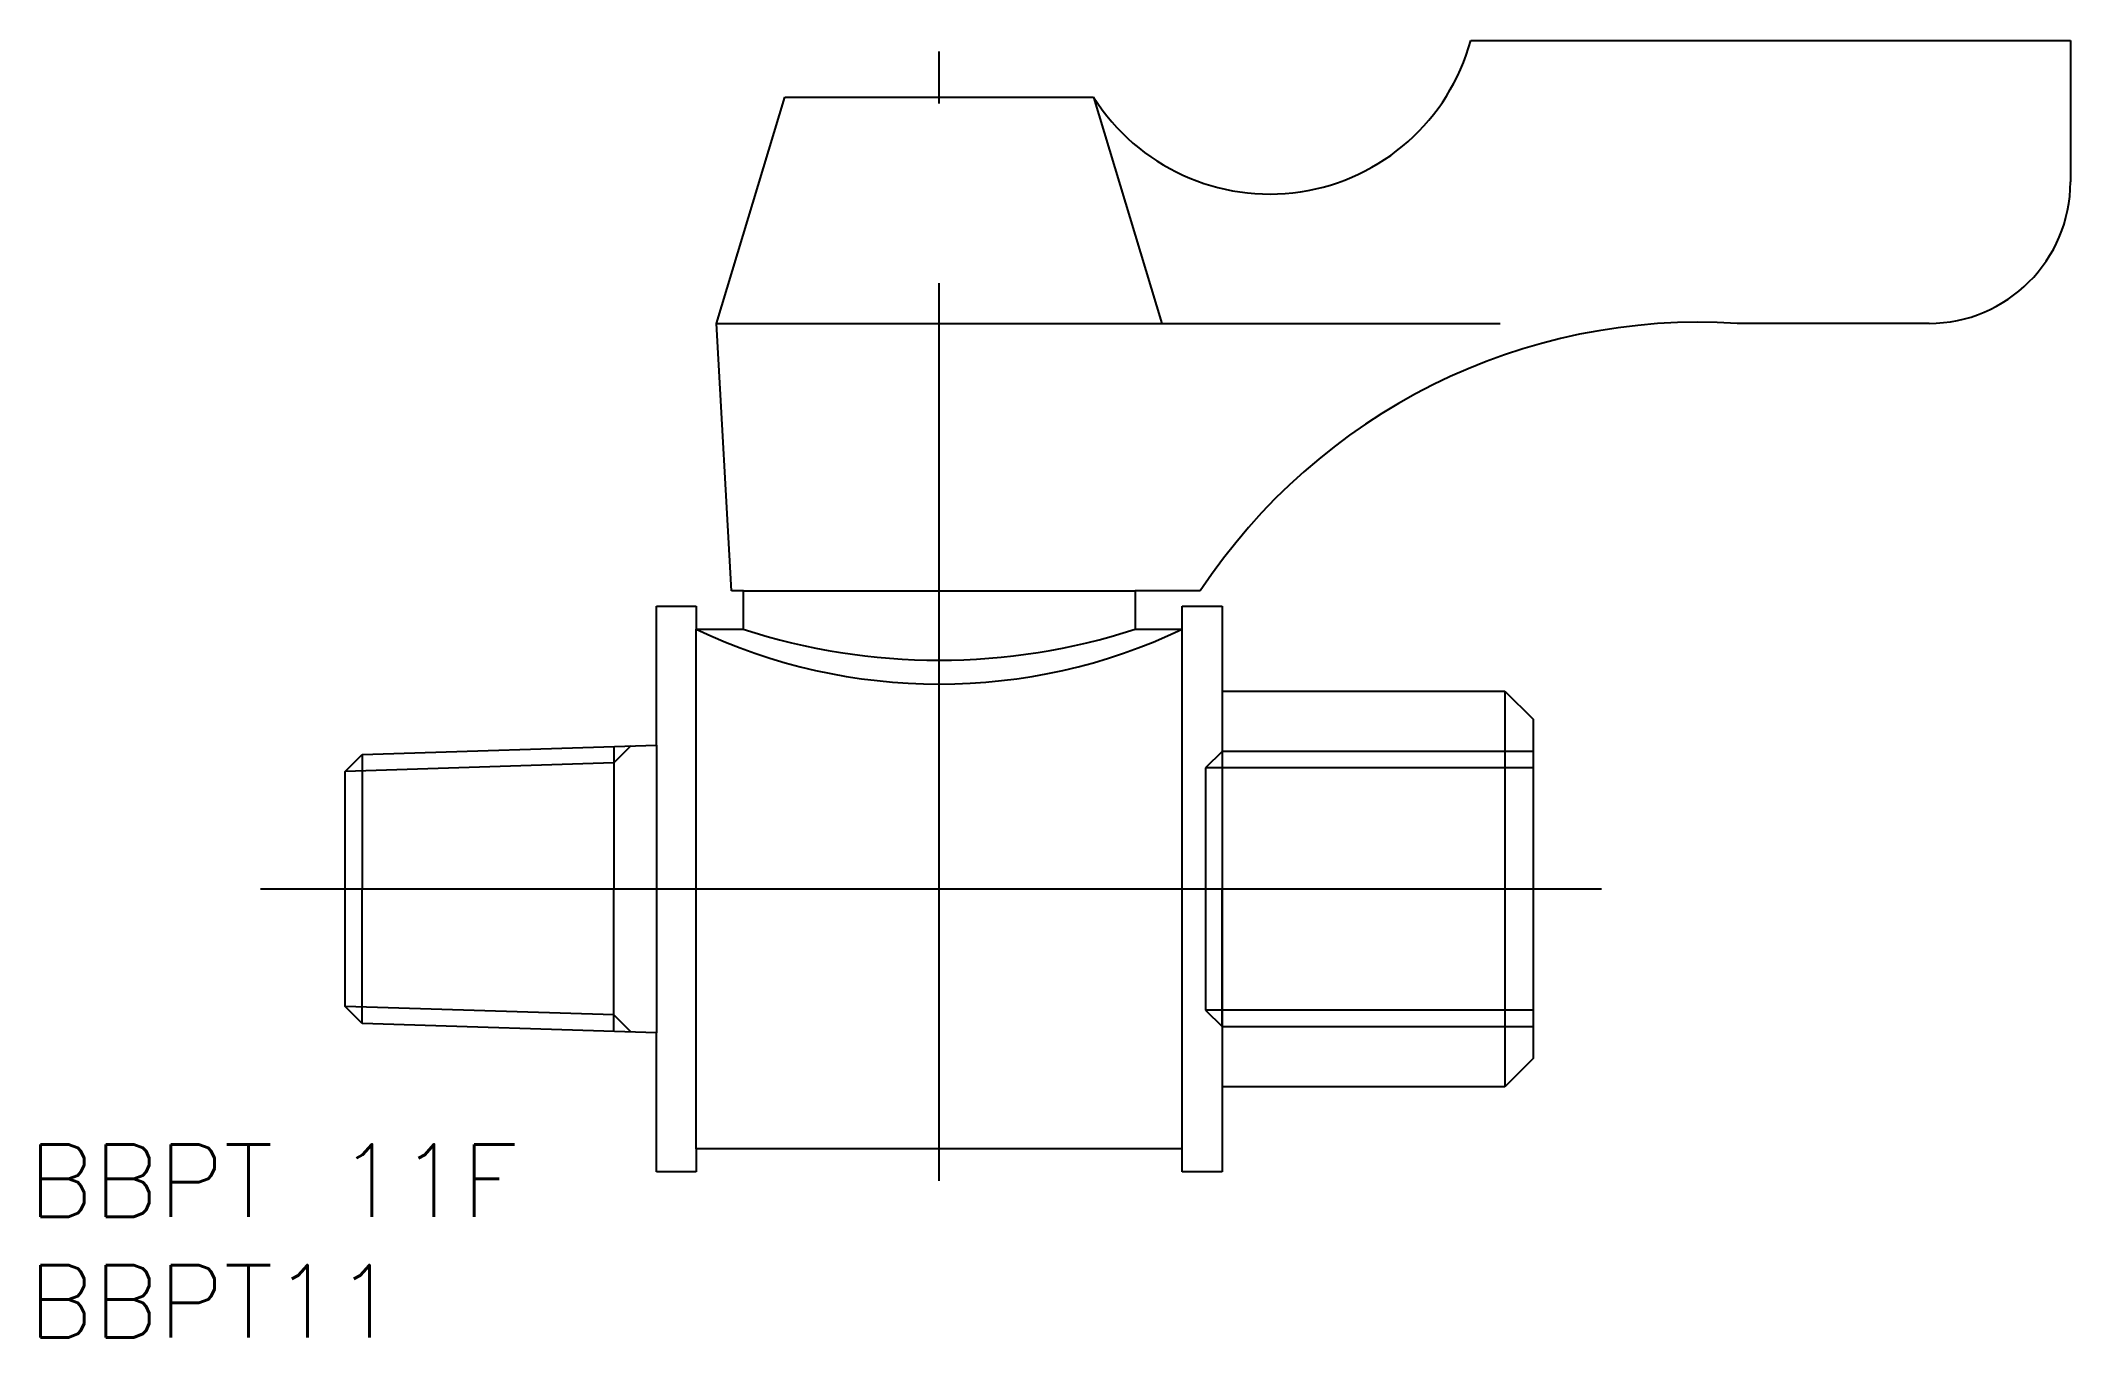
# Model space of a CAD drawing. Extents: x -41.8 to 30, y -15.9 to 30.
import ezdxf

# ---------------------------------------------------------------- set-up
doc = ezdxf.new("R2010")
doc.units = 0
doc.linetypes.add('CENTER', pattern=[50.8, 31.75, -6.35, 6.35, -6.35])
doc.linetypes.add('DASHED', pattern=[19.05, 12.7, -6.35])
doc.layers.get('0').update_dxf_attribs({"linetype": 'CONTINUOUS'})
doc.layers.add('CENTER', color=1, linetype='CENTER')
doc.styles.get("Standard").update_dxf_attribs({"font": 'txt.shx'})

msp = doc.modelspace()

# ---------------------------------------------------------------- linework, layer by layer
at = {"color": 7, "linetype": 'CONTINUOUS'}
for p, q in [((8.795, 30), (30, 30)), ((30, 30), (30, 25)), ((-17.878, 20), (-15.455, 28)), ((-15.455, 28), (-4.545, 28)), ((-4.545, 28), (-2.122, 20)), ((-17.35, 10.537), (-17.878, 20)), ((-17.878, 20), (9.835, 20)), ((25, 20), (18.219, 20)), ((-16.926, 10.537), (-17.35, 10.537)), ((-16.926, 10.537), (-3.074, 10.537)), ((-16.926, 9.184), (-16.926, 10.537)), ((-0.769, 10.537), (-3.074, 10.537)), ((-3.074, 10.537), (-3.074, 9.184)), ((-20, 10), (-18.59, 10)), ((-20, 5.084), (-20, 10)), ((-18.59, 10), (-18.59, 9.184)), ((-1.41, 9.184), (-1.41, 10)), ((-1.41, 10), (0, 10)), ((0, 10), (0, 7)), ((-18.59, 9.184), (-16.926, 9.184)), ((-18.59, -9.184), (-18.59, 9.184)), ((-3.074, 9.184), (-1.41, 9.184)), ((-1.41, -9.184), (-1.41, 9.184)), ((0, 7), (0, -7)), ((0, 7), (10, 7)), ((10, 7), (10, -7)), ((10, 7), (11, 6)), ((11, 6), (11, -6)), ((-30.4, 4.759), (-20, 5.084)), ((-21.5, 5.037), (-21.5, 0)), ((-20, 5.084), (-20, -5.084)), ((-31, 4.159), (-30.4, 4.759)), ((-30.4, 4.759), (-30.4, 0)), ((-31, -4.159), (-31, 4.159)), ((-30.4, -4.759), (-30.4, 0)), ((-21.5, -5.037), (-21.5, 0)), ((-30.4, -4.759), (-31, -4.159)), ((-20, -5.084), (-30.4, -4.759)), ((-20, -10), (-20, -5.084)), ((11, -6), (10, -7)), ((0, -7), (0, -10)), ((10, -7), (0, -7)), ((-18.59, -9.184), (-18.59, -10)), ((-1.41, -9.184), (-18.59, -9.184)), ((-1.41, -10), (-1.41, -9.184)), ((-18.59, -10), (-20, -10)), ((0, -10), (-1.41, -10))]:
    msp.add_line(p, q, dxfattribs=at)
at = {"color": 3, "linetype": 'CONTINUOUS'}
for p, q in [((-20.9, 5.056), (-21.5, 4.456)), ((-21.5, 4.456), (-31, 4.159)), ((-21.5, -4.456), (-31, -4.159)), ((-20.9, -5.056), (-21.5, -4.456))]:
    msp.add_line(p, q, dxfattribs=at)
at = {"color": 3, "linetype": 'DASHED'}
for p, q in [((0, 4.864), (-0.581, 4.283)), ((0, 4.864), (0, 0)), ((11, 4.864), (0, 4.864)), ((-0.581, 4.283), (-0.581, -4.283)), ((11, 4.283), (-0.581, 4.283)), ((0, -4.864), (0, 0)), ((11, -4.283), (-0.581, -4.283)), ((-0.581, -4.283), (0, -4.864)), ((0, -4.864), (11, -4.864))]:
    msp.add_line(p, q, dxfattribs=at)
at = {"color": 7, "linetype": 'CONTINUOUS'}
for centre, radius, start, end in [((1.684, 31.946), 7.373, 212.35309, 344.69997), ((25, 25), 5, 270, 0), ((16.886, -1.108), 21.15, 86.38739, 146.5912), ((-10, 27.241), 19.996, 244.55883, 295.44117), ((-10, 30.551), 22.461, 252.03912, 287.96088)]:
    msp.add_arc(centre, radius, start, end, dxfattribs=at)
at = {"layer": 'CENTER', "color": 1, "linetype": 'CENTER'}
for p, q in [((-10, -10.326), (-10, 29.619)), ((-34, 0), (-20, 0)), ((-20, 0), (0, 0)), ((-0.581, 0), (13.419, 0))]:
    msp.add_line(p, q, dxfattribs=at)

# ---------------------------------------------------------------- texts
for s, p in [('BBPT 11F', (-42.214, -11.591)), ('BBPT11', (-42.214, -15.857))]:
    msp.add_text(s, height=2.5597).set_placement(p)

doc.saveas('drawing.dxf')
